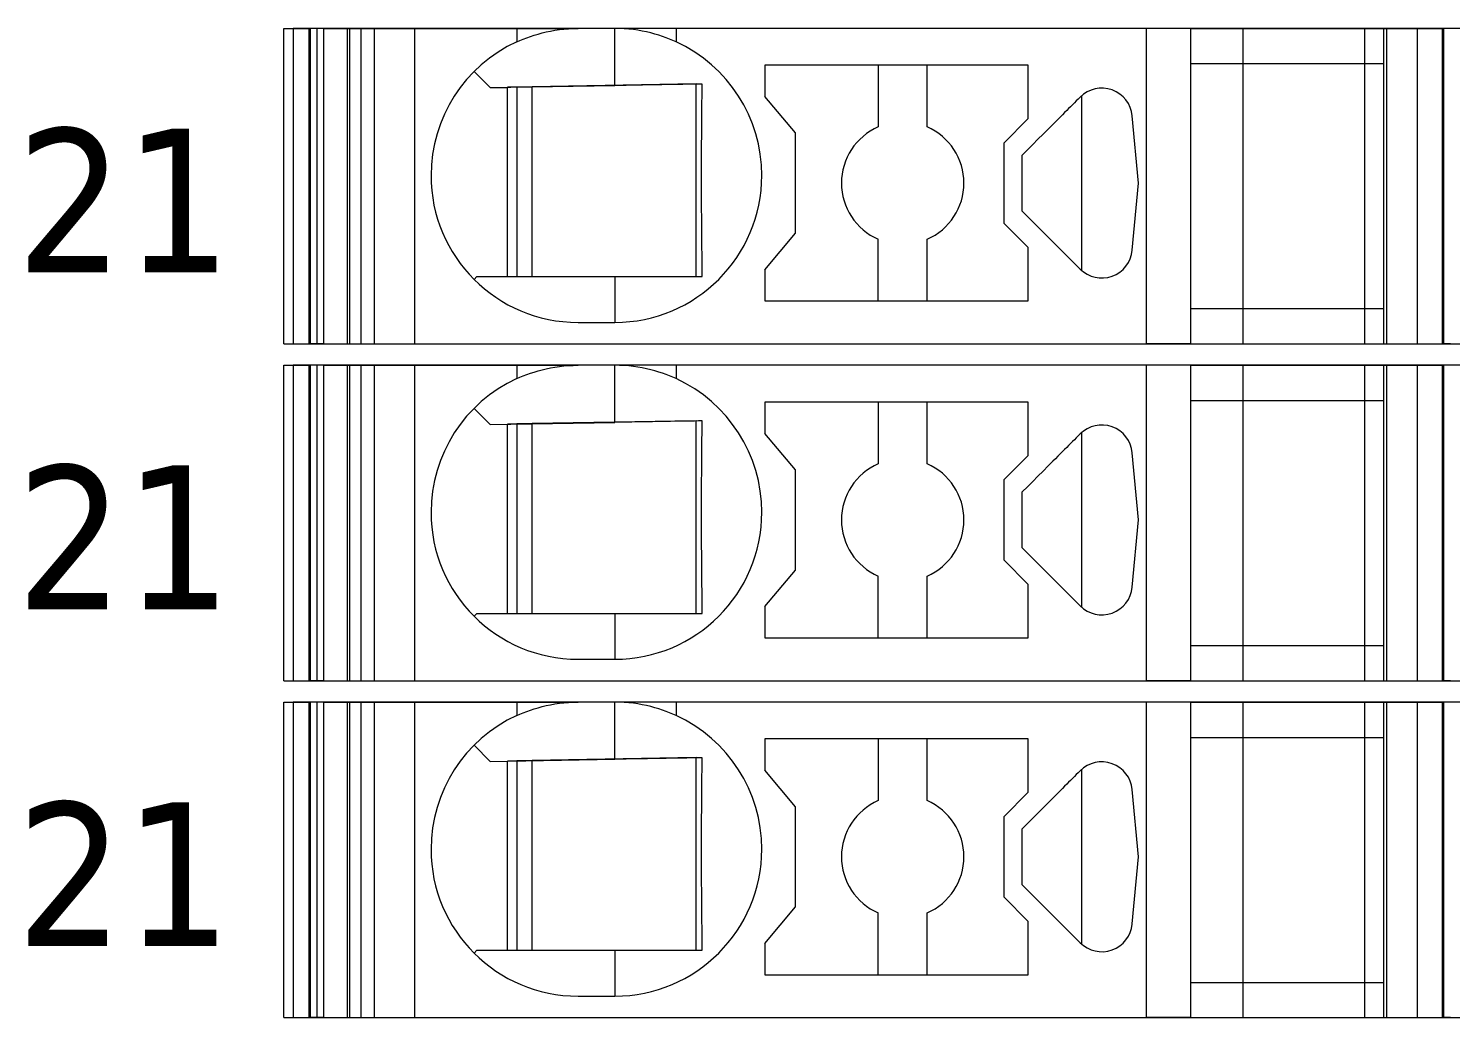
# Model space of a CAD drawing. Header units: millimetres. Extents: x 0 to 1680, y 0 to 1188.
# Drawn here: x 868.68 to 891.89, y 501.35 to 517.5 of the extents above; entities that cross this region are included whole.
import ezdxf
from ezdxf.enums import TextEntityAlignment as Align

# ---------------------------------------------------------------- set-up
doc = ezdxf.new("R2010")
doc.units = ezdxf.units.MM
for name, color, linetype, lineweight in [('EPLAN309', 5, 'Continuous', 5), ('EPLAN493', 5, 'Continuous', 5), ('MAIN-1', 7, 'Continuous', 5), ('MAIN-2', 7, 'Continuous', 5)]:
    doc.layers.add(name, color=color, linetype=linetype, lineweight=lineweight)
doc.styles.add('Tahoma', font='')
doc.styles.get('Tahoma').set_extended_font_data('Tahoma')

# ---------------------------------------------------------------- blocks, each defined once
blk = doc.blocks.new('EPLSYM_LibrarySPECIAL_Symbol12_Variant0_Placement8_4')
at = {"layer": 'EPLAN309', "lineweight": 13, "ltscale": 16}
blk.add_lwpolyline([(0, -5.15), (68.15, -5.15), (68.15, 0), (0, 0)], close=True, dxfattribs=at)
at = {"layer": 'EPLAN493', "color": 5, "style": 'Tahoma'}
blk.add_attdef('17_20450', text='', height=2.3478, dxfattribs=at).set_placement((0, -21.83478), align=Align.MIDDLE_RIGHT)
blk = doc.blocks.new('EPLSYM_LibrarySPECIAL_Symbol12_Variant0_Placement8_5')
at = {"layer": 'EPLAN309', "lineweight": 13, "ltscale": 16}
blk.add_lwpolyline([(0, -5.15), (68.15, -5.15), (68.15, 0), (0, 0)], close=True, dxfattribs=at)
at = {"layer": 'EPLAN493', "color": 5, "style": 'Tahoma'}
blk.add_attdef('17_20450', text='', height=2.3478, dxfattribs=at).set_placement((0, -21.83478), align=Align.MIDDLE_RIGHT)
blk = doc.blocks.new('EPLSYM_LibrarySPECIAL_Symbol12_Variant0_Placement8_6')
at = {"layer": 'EPLAN309', "lineweight": 13, "ltscale": 16}
blk.add_lwpolyline([(0, -5.15), (68.15, -5.15), (68.15, 0), (0, 0)], close=True, dxfattribs=at)
at = {"layer": 'EPLAN493', "color": 5, "style": 'Tahoma'}
blk.add_attdef('17_20450', text='', height=2.3478, dxfattribs=at).set_placement((0, -21.83478), align=Align.MIDDLE_RIGHT)

msp = doc.modelspace()

# ---------------------------------------------------------------- linework, layer by layer
at = {"layer": 'MAIN-1'}
for p, q in [((872.85, 517.5), (873.284, 517.5)), ((872.85, 512.35), (872.85, 517.5)), ((873.393, 517.5), (873.284, 517.5)), ((873.284, 512.35), (873.284, 517.5)), ((873.501, 517.5), (873.393, 517.5)), ((873.393, 512.35), (873.393, 517.5)), ((873.501, 517.5), (876.65, 517.5)), ((873.501, 512.35), (873.501, 517.5)), ((876.65, 517.5), (877.65, 517.5)), ((876.65, 517.5), (876.65, 517.282)), ((877.201, 517.458), (877.272, 517.47)), ((877.272, 517.47), (877.346, 517.481)), ((877.346, 517.481), (877.421, 517.489)), ((877.421, 517.489), (877.497, 517.495)), ((877.497, 517.495), (877.573, 517.499)), ((877.573, 517.499), (877.65, 517.5)), ((878.25, 517.5), (877.65, 517.5)), ((878.327, 517.499), (878.25, 517.5)), ((879.25, 517.5), (878.25, 517.5)), ((878.25, 516.568), (878.25, 517.5)), ((878.403, 517.495), (878.327, 517.499)), ((878.479, 517.489), (878.403, 517.495)), ((878.554, 517.481), (878.479, 517.489)), ((878.628, 517.47), (878.554, 517.481)), ((878.699, 517.458), (878.628, 517.47)), ((886.932, 517.5), (879.25, 517.5)), ((879.25, 517.5), (879.25, 517.282)), ((887.65, 517.5), (886.932, 517.5)), ((886.932, 512.35), (886.932, 517.5)), ((887.65, 517.5), (890.8, 517.5)), ((887.65, 517.5), (887.65, 512.35)), ((890.8, 517.5), (891.35, 517.5)), ((890.8, 517.5), (890.8, 512.35)), ((891.35, 517.5), (891.784, 517.5)), ((891.35, 517.5), (891.35, 512.35)), ((891.893, 517.5), (891.784, 517.5)), ((891.784, 512.35), (891.784, 517.5)), ((876.65, 517.282), (876.702, 517.305)), ((876.702, 517.305), (876.756, 517.327)), ((876.756, 517.327), (876.813, 517.349)), ((876.813, 517.349), (876.872, 517.37)), ((876.872, 517.37), (876.933, 517.39)), ((876.933, 517.39), (876.997, 517.409)), ((876.997, 517.409), (877.063, 517.427)), ((877.063, 517.427), (877.131, 517.443)), ((877.131, 517.443), (877.201, 517.458)), ((878.769, 517.443), (878.699, 517.458)), ((878.837, 517.427), (878.769, 517.443)), ((878.903, 517.409), (878.837, 517.427)), ((878.967, 517.39), (878.903, 517.409)), ((879.028, 517.37), (878.967, 517.39)), ((879.087, 517.349), (879.028, 517.37)), ((879.144, 517.327), (879.087, 517.349)), ((879.198, 517.305), (879.144, 517.327)), ((879.25, 517.282), (879.198, 517.305)), ((875.953, 516.797), (876.217, 516.533)), ((880.7, 516.9), (880.7, 516.389)), ((885, 516.9), (880.7, 516.9)), ((882.55, 516.9), (882.55, 515.892)), ((883.35, 515.892), (883.35, 516.9)), ((885, 516.029), (885, 516.9)), ((887.65, 516.925), (890.8, 516.925)), ((876.217, 516.533), (878.25, 516.568)), ((876.5, 513.45), (876.5, 516.538)), ((876.65, 516.54), (876.65, 513.45)), ((876.9, 513.45), (876.9, 516.545)), ((878.345, 516.57), (878.25, 516.568)), ((878.438, 516.571), (878.345, 516.57)), ((878.53, 516.573), (878.438, 516.571)), ((878.618, 516.575), (878.53, 516.573)), ((878.703, 516.576), (878.618, 516.575)), ((878.786, 516.577), (878.703, 516.576)), ((878.865, 516.579), (878.786, 516.577)), ((878.943, 516.58), (878.865, 516.579)), ((879.017, 516.581), (878.943, 516.58)), ((879.09, 516.582), (879.017, 516.581)), ((879.16, 516.584), (879.09, 516.582)), ((879.229, 516.585), (879.16, 516.584)), ((879.297, 516.586), (879.229, 516.585)), ((879.363, 516.587), (879.297, 516.586)), ((879.428, 516.588), (879.363, 516.587)), ((879.491, 516.589), (879.428, 516.588)), ((879.554, 516.59), (879.491, 516.589)), ((879.615, 516.591), (879.554, 516.59)), ((879.579, 513.45), (879.579, 516.591)), ((879.676, 516.592), (879.615, 516.591)), ((879.676, 516.522), (879.676, 516.592)), ((879.673, 516.303), (879.674, 516.377)), ((879.673, 516.227), (879.673, 516.303)), ((879.674, 516.377), (879.675, 516.45)), ((879.675, 516.45), (879.676, 516.522)), ((881.2, 515.793), (880.7, 516.389)), ((885.784, 516.316), (885.752, 516.285)), ((885.815, 516.347), (885.784, 516.316)), ((885.846, 516.379), (885.815, 516.347)), ((885.867, 516.398), (885.867, 513.552)), ((879.67, 515.988), (879.671, 516.07)), ((879.671, 516.07), (879.672, 516.149)), ((879.672, 516.149), (879.673, 516.227)), ((885.558, 516.09), (885.521, 516.053)), ((885.594, 516.126), (885.558, 516.09)), ((885.627, 516.159), (885.594, 516.126)), ((885.658, 516.191), (885.627, 516.159)), ((885.69, 516.222), (885.658, 516.191)), ((885.721, 516.253), (885.69, 516.222)), ((885.752, 516.285), (885.721, 516.253)), ((886.802, 514.975), (886.698, 516.072)), ((879.669, 515.817), (879.67, 515.904)), ((879.67, 515.904), (879.67, 515.988)), ((884.6, 515.629), (885, 516.029)), ((885.323, 515.856), (885.242, 515.774)), ((885.402, 515.934), (885.323, 515.856)), ((885.443, 515.975), (885.402, 515.934)), ((885.483, 516.015), (885.443, 515.975)), ((885.521, 516.053), (885.483, 516.015)), ((879.668, 515.632), (879.669, 515.726)), ((879.668, 515.534), (879.668, 515.632)), ((879.669, 515.726), (879.669, 515.817)), ((881.2, 514.157), (881.2, 515.793)), ((884.6, 515.629), (884.6, 514.321)), ((885.072, 515.604), (884.986, 515.518)), ((885.158, 515.69), (885.072, 515.604)), ((885.242, 515.774), (885.158, 515.69)), ((879.667, 515.431), (879.668, 515.534)), ((879.667, 515.324), (879.667, 515.431)), ((884.986, 515.518), (884.9, 515.432)), ((884.9, 515.302), (884.9, 515.432)), ((879.667, 515.213), (879.667, 515.324)), ((879.667, 515.1), (879.667, 515.213)), ((884.9, 515.171), (884.9, 515.302)), ((884.9, 515.04), (884.9, 515.171)), ((879.667, 514.979), (879.667, 515.1)), ((879.667, 514.861), (879.667, 514.979)), ((884.9, 514.91), (884.9, 515.04)), ((884.9, 514.779), (884.9, 514.91)), ((886.698, 513.878), (886.802, 514.975)), ((879.667, 514.747), (879.667, 514.861)), ((879.668, 514.638), (879.667, 514.747)), ((884.9, 514.648), (884.9, 514.779)), ((879.668, 514.534), (879.668, 514.638)), ((879.669, 514.434), (879.668, 514.534)), ((884.9, 514.518), (884.9, 514.648)), ((884.9, 514.518), (885.846, 513.571)), ((879.669, 514.339), (879.669, 514.434)), ((879.67, 514.248), (879.669, 514.339)), ((879.671, 514.159), (879.67, 514.248)), ((885, 513.921), (884.6, 514.321)), ((879.672, 514.073), (879.671, 514.159)), ((879.672, 513.99), (879.672, 514.073)), ((879.673, 513.908), (879.672, 513.99)), ((880.7, 513.561), (881.2, 514.157)), ((882.55, 513.05), (882.55, 514.058)), ((883.35, 513.05), (883.35, 514.058)), ((879.674, 513.829), (879.673, 513.908)), ((879.675, 513.75), (879.674, 513.829)), ((879.676, 513.674), (879.675, 513.75)), ((885, 513.05), (885, 513.921)), ((879.676, 513.598), (879.676, 513.674)), ((879.677, 513.524), (879.676, 513.598)), ((879.678, 513.45), (879.677, 513.524)), ((880.7, 513.561), (880.7, 513.05)), ((876, 513.45), (875.953, 513.403)), ((876, 513.45), (878.25, 513.45)), ((878.25, 513.45), (878.342, 513.45)), ((878.25, 513.45), (878.25, 512.7)), ((878.342, 513.45), (878.433, 513.45)), ((878.433, 513.45), (878.523, 513.45)), ((878.523, 513.45), (878.61, 513.45)), ((878.61, 513.45), (878.695, 513.45)), ((878.695, 513.45), (878.778, 513.45)), ((878.778, 513.45), (878.858, 513.45)), ((878.858, 513.45), (878.936, 513.45)), ((878.936, 513.45), (879.011, 513.45)), ((879.011, 513.45), (879.085, 513.45)), ((879.085, 513.45), (879.157, 513.45)), ((879.157, 513.45), (879.226, 513.45)), ((879.226, 513.45), (879.295, 513.45)), ((879.295, 513.45), (879.361, 513.45)), ((879.361, 513.45), (879.427, 513.45)), ((879.427, 513.45), (879.491, 513.45)), ((879.491, 513.45), (879.555, 513.45)), ((879.555, 513.45), (879.617, 513.45)), ((879.617, 513.45), (879.678, 513.45)), ((880.7, 513.05), (885, 513.05)), ((887.65, 512.925), (890.8, 512.925)), ((877.65, 512.7), (878.25, 512.7)), ((872.85, 512.35), (873.284, 512.35)), ((873.393, 512.35), (873.284, 512.35)), ((873.501, 512.35), (873.393, 512.35)), ((873.501, 512.35), (886.932, 512.35)), ((887.65, 512.35), (886.932, 512.35)), ((887.65, 512.35), (890.8, 512.35)), ((890.8, 512.35), (891.35, 512.35)), ((891.35, 512.35), (891.784, 512.35)), ((891.893, 512.35), (891.784, 512.35)), ((872.85, 512), (873.284, 512)), ((872.85, 506.85), (872.85, 512)), ((873.393, 512), (873.284, 512)), ((873.284, 506.85), (873.284, 512)), ((873.501, 512), (873.393, 512)), ((873.393, 506.85), (873.393, 512)), ((873.501, 512), (876.65, 512)), ((873.501, 506.85), (873.501, 512)), ((876.65, 512), (877.65, 512)), ((876.65, 512), (876.65, 511.782)), ((876.872, 511.87), (876.933, 511.89)), ((876.933, 511.89), (876.997, 511.909)), ((876.997, 511.909), (877.063, 511.927)), ((877.063, 511.927), (877.131, 511.943)), ((877.131, 511.943), (877.201, 511.958)), ((877.201, 511.958), (877.272, 511.97)), ((877.272, 511.97), (877.346, 511.981)), ((877.346, 511.981), (877.421, 511.989)), ((877.421, 511.989), (877.497, 511.995)), ((877.497, 511.995), (877.573, 511.999)), ((877.573, 511.999), (877.65, 512)), ((878.25, 512), (877.65, 512)), ((878.327, 511.999), (878.25, 512)), ((879.25, 512), (878.25, 512)), ((878.25, 511.068), (878.25, 512)), ((878.403, 511.995), (878.327, 511.999)), ((878.479, 511.989), (878.403, 511.995)), ((878.554, 511.981), (878.479, 511.989)), ((878.628, 511.97), (878.554, 511.981)), ((878.699, 511.958), (878.628, 511.97)), ((878.769, 511.943), (878.699, 511.958)), ((878.837, 511.927), (878.769, 511.943)), ((878.903, 511.909), (878.837, 511.927)), ((878.967, 511.89), (878.903, 511.909)), ((879.028, 511.87), (878.967, 511.89)), ((886.932, 512), (879.25, 512)), ((879.25, 512), (879.25, 511.782)), ((887.65, 512), (886.932, 512)), ((886.932, 506.85), (886.932, 512)), ((887.65, 512), (890.8, 512)), ((887.65, 512), (887.65, 506.85)), ((890.8, 512), (891.35, 512)), ((890.8, 512), (890.8, 506.85)), ((891.35, 512), (891.784, 512)), ((891.35, 512), (891.35, 506.85)), ((891.893, 512), (891.784, 512)), ((891.784, 506.85), (891.784, 512)), ((876.65, 511.782), (876.702, 511.805)), ((876.702, 511.805), (876.756, 511.827)), ((876.756, 511.827), (876.813, 511.849)), ((876.813, 511.849), (876.872, 511.87)), ((879.087, 511.849), (879.028, 511.87)), ((879.144, 511.827), (879.087, 511.849)), ((879.198, 511.805), (879.144, 511.827)), ((879.25, 511.782), (879.198, 511.805)), ((887.65, 511.425), (890.8, 511.425)), ((875.953, 511.297), (876.217, 511.033)), ((880.7, 511.4), (880.7, 510.889)), ((885, 511.4), (880.7, 511.4)), ((882.55, 511.4), (882.55, 510.392)), ((883.35, 510.392), (883.35, 511.4)), ((885, 510.529), (885, 511.4)), ((876.217, 511.033), (878.25, 511.068)), ((876.5, 507.95), (876.5, 511.038)), ((876.65, 511.04), (876.65, 507.95)), ((876.9, 507.95), (876.9, 511.045)), ((878.345, 511.07), (878.25, 511.068)), ((878.438, 511.071), (878.345, 511.07)), ((878.53, 511.073), (878.438, 511.071)), ((878.618, 511.075), (878.53, 511.073)), ((878.703, 511.076), (878.618, 511.075)), ((878.786, 511.077), (878.703, 511.076)), ((878.865, 511.079), (878.786, 511.077)), ((878.943, 511.08), (878.865, 511.079)), ((879.017, 511.081), (878.943, 511.08)), ((879.09, 511.082), (879.017, 511.081)), ((879.16, 511.084), (879.09, 511.082)), ((879.229, 511.085), (879.16, 511.084)), ((879.297, 511.086), (879.229, 511.085)), ((879.363, 511.087), (879.297, 511.086)), ((879.428, 511.088), (879.363, 511.087)), ((879.491, 511.089), (879.428, 511.088)), ((879.554, 511.09), (879.491, 511.089)), ((879.615, 511.091), (879.554, 511.09)), ((879.579, 507.95), (879.579, 511.091)), ((879.676, 511.092), (879.615, 511.091)), ((879.675, 510.95), (879.676, 511.022)), ((879.676, 511.022), (879.676, 511.092)), ((879.673, 510.803), (879.674, 510.877)), ((879.673, 510.727), (879.673, 510.803)), ((879.674, 510.877), (879.675, 510.95)), ((881.2, 510.293), (880.7, 510.889)), ((885.721, 510.753), (885.69, 510.722)), ((885.752, 510.785), (885.721, 510.753)), ((885.784, 510.816), (885.752, 510.785)), ((885.815, 510.847), (885.784, 510.816)), ((885.846, 510.879), (885.815, 510.847)), ((885.867, 510.898), (885.867, 508.052)), ((879.67, 510.488), (879.671, 510.57)), ((879.671, 510.57), (879.672, 510.649)), ((879.672, 510.649), (879.673, 510.727)), ((884.6, 510.129), (885, 510.529)), ((885.483, 510.515), (885.443, 510.475)), ((885.521, 510.553), (885.483, 510.515)), ((885.558, 510.59), (885.521, 510.553)), ((885.594, 510.626), (885.558, 510.59)), ((885.627, 510.659), (885.594, 510.626)), ((885.658, 510.691), (885.627, 510.659)), ((885.69, 510.722), (885.658, 510.691)), ((886.802, 509.475), (886.698, 510.572)), ((879.669, 510.317), (879.67, 510.404)), ((879.669, 510.226), (879.669, 510.317)), ((879.67, 510.404), (879.67, 510.488)), ((881.2, 508.657), (881.2, 510.293)), ((885.242, 510.274), (885.158, 510.19)), ((885.323, 510.356), (885.242, 510.274)), ((885.402, 510.434), (885.323, 510.356)), ((885.443, 510.475), (885.402, 510.434)), ((879.667, 509.931), (879.668, 510.034)), ((879.668, 510.132), (879.669, 510.226)), ((879.668, 510.034), (879.668, 510.132)), ((884.6, 510.129), (884.6, 508.821)), ((885.072, 510.104), (884.986, 510.018)), ((885.158, 510.19), (885.072, 510.104)), ((879.667, 509.824), (879.667, 509.931)), ((879.667, 509.713), (879.667, 509.824)), ((884.986, 510.018), (884.9, 509.932)), ((884.9, 509.802), (884.9, 509.932)), ((884.9, 509.671), (884.9, 509.802)), ((879.667, 509.6), (879.667, 509.713)), ((879.667, 509.479), (879.667, 509.6)), ((884.9, 509.54), (884.9, 509.671)), ((879.667, 509.361), (879.667, 509.479)), ((879.667, 509.247), (879.667, 509.361)), ((884.9, 509.41), (884.9, 509.54)), ((884.9, 509.279), (884.9, 509.41)), ((886.698, 508.378), (886.802, 509.475)), ((879.668, 509.138), (879.667, 509.247)), ((879.668, 509.034), (879.668, 509.138)), ((884.9, 509.148), (884.9, 509.279)), ((884.9, 509.018), (884.9, 509.148)), ((879.669, 508.934), (879.668, 509.034)), ((879.669, 508.839), (879.669, 508.934)), ((884.9, 509.018), (885.846, 508.071)), ((879.67, 508.748), (879.669, 508.839)), ((879.671, 508.659), (879.67, 508.748)), ((879.672, 508.573), (879.671, 508.659)), ((880.7, 508.061), (881.2, 508.657)), ((885, 508.421), (884.6, 508.821)), ((879.672, 508.49), (879.672, 508.573)), ((879.673, 508.408), (879.672, 508.49)), ((879.674, 508.329), (879.673, 508.408)), ((882.55, 507.55), (882.55, 508.558)), ((883.35, 507.55), (883.35, 508.558)), ((885, 507.55), (885, 508.421)), ((879.675, 508.25), (879.674, 508.329)), ((879.676, 508.174), (879.675, 508.25)), ((879.676, 508.098), (879.676, 508.174)), ((876, 507.95), (875.953, 507.903)), ((876, 507.95), (878.25, 507.95)), ((878.25, 507.95), (878.342, 507.95)), ((878.25, 507.95), (878.25, 507.2)), ((878.342, 507.95), (878.433, 507.95)), ((878.433, 507.95), (878.523, 507.95)), ((878.523, 507.95), (878.61, 507.95)), ((878.61, 507.95), (878.695, 507.95)), ((878.695, 507.95), (878.778, 507.95)), ((878.778, 507.95), (878.858, 507.95)), ((878.858, 507.95), (878.936, 507.95)), ((878.936, 507.95), (879.011, 507.95)), ((879.011, 507.95), (879.085, 507.95)), ((879.085, 507.95), (879.157, 507.95)), ((879.157, 507.95), (879.226, 507.95)), ((879.226, 507.95), (879.295, 507.95)), ((879.295, 507.95), (879.361, 507.95)), ((879.361, 507.95), (879.427, 507.95)), ((879.427, 507.95), (879.491, 507.95)), ((879.491, 507.95), (879.555, 507.95)), ((879.555, 507.95), (879.617, 507.95)), ((879.617, 507.95), (879.678, 507.95)), ((879.677, 508.024), (879.676, 508.098)), ((879.678, 507.95), (879.677, 508.024)), ((880.7, 508.061), (880.7, 507.55)), ((880.7, 507.55), (885, 507.55)), ((887.65, 507.425), (890.8, 507.425)), ((877.65, 507.2), (878.25, 507.2)), ((872.85, 506.85), (873.284, 506.85)), ((873.393, 506.85), (873.284, 506.85)), ((873.501, 506.85), (873.393, 506.85)), ((873.501, 506.85), (886.932, 506.85)), ((887.65, 506.85), (886.932, 506.85)), ((887.65, 506.85), (890.8, 506.85)), ((890.8, 506.85), (891.35, 506.85)), ((891.35, 506.85), (891.784, 506.85)), ((891.893, 506.85), (891.784, 506.85)), ((872.85, 506.5), (873.284, 506.5)), ((872.85, 501.35), (872.85, 506.5)), ((873.393, 506.5), (873.284, 506.5)), ((873.284, 501.35), (873.284, 506.5)), ((873.501, 506.5), (873.393, 506.5)), ((873.393, 501.35), (873.393, 506.5)), ((873.501, 506.5), (876.65, 506.5)), ((873.501, 501.35), (873.501, 506.5)), ((876.65, 506.5), (877.65, 506.5)), ((876.65, 506.5), (876.65, 506.282)), ((876.702, 506.305), (876.756, 506.327)), ((876.756, 506.327), (876.813, 506.349)), ((876.813, 506.349), (876.872, 506.37)), ((876.872, 506.37), (876.933, 506.39)), ((876.933, 506.39), (876.997, 506.409)), ((876.997, 506.409), (877.063, 506.427)), ((877.063, 506.427), (877.131, 506.443)), ((877.131, 506.443), (877.201, 506.458)), ((877.201, 506.458), (877.272, 506.47)), ((877.272, 506.47), (877.346, 506.481)), ((877.346, 506.481), (877.421, 506.489)), ((877.421, 506.489), (877.497, 506.495)), ((877.497, 506.495), (877.573, 506.499)), ((877.573, 506.499), (877.65, 506.5)), ((878.25, 506.5), (877.65, 506.5)), ((878.327, 506.499), (878.25, 506.5)), ((879.25, 506.5), (878.25, 506.5)), ((878.25, 505.568), (878.25, 506.5)), ((878.403, 506.495), (878.327, 506.499)), ((878.479, 506.489), (878.403, 506.495)), ((878.554, 506.481), (878.479, 506.489)), ((878.628, 506.47), (878.554, 506.481)), ((878.699, 506.458), (878.628, 506.47)), ((878.769, 506.443), (878.699, 506.458)), ((878.837, 506.427), (878.769, 506.443)), ((878.903, 506.409), (878.837, 506.427)), ((878.967, 506.39), (878.903, 506.409)), ((879.028, 506.37), (878.967, 506.39)), ((879.087, 506.349), (879.028, 506.37)), ((879.144, 506.327), (879.087, 506.349)), ((879.198, 506.305), (879.144, 506.327)), ((886.932, 506.5), (879.25, 506.5)), ((879.25, 506.5), (879.25, 506.282)), ((887.65, 506.5), (886.932, 506.5)), ((886.932, 501.35), (886.932, 506.5)), ((887.65, 506.5), (890.8, 506.5)), ((887.65, 506.5), (887.65, 501.35)), ((890.8, 506.5), (891.35, 506.5)), ((890.8, 506.5), (890.8, 501.35)), ((891.35, 506.5), (891.784, 506.5)), ((891.35, 506.5), (891.35, 501.35)), ((891.893, 506.5), (891.784, 506.5)), ((891.784, 501.35), (891.784, 506.5)), ((876.65, 506.282), (876.702, 506.305)), ((879.25, 506.282), (879.198, 506.305)), ((880.7, 505.9), (880.7, 505.389)), ((885, 505.9), (880.7, 505.9)), ((882.55, 505.9), (882.55, 504.892)), ((883.35, 504.892), (883.35, 505.9)), ((885, 505.029), (885, 505.9)), ((887.65, 505.925), (890.8, 505.925)), ((875.953, 505.797), (876.217, 505.533)), ((876.217, 505.533), (878.25, 505.568)), ((876.5, 502.45), (876.5, 505.538)), ((876.65, 505.54), (876.65, 502.45)), ((876.9, 502.45), (876.9, 505.545)), ((878.345, 505.57), (878.25, 505.568)), ((878.438, 505.571), (878.345, 505.57)), ((878.53, 505.573), (878.438, 505.571)), ((878.618, 505.575), (878.53, 505.573)), ((878.703, 505.576), (878.618, 505.575)), ((878.786, 505.577), (878.703, 505.576)), ((878.865, 505.579), (878.786, 505.577)), ((878.943, 505.58), (878.865, 505.579)), ((879.017, 505.581), (878.943, 505.58)), ((879.09, 505.582), (879.017, 505.581)), ((879.16, 505.584), (879.09, 505.582)), ((879.229, 505.585), (879.16, 505.584)), ((879.297, 505.586), (879.229, 505.585)), ((879.363, 505.587), (879.297, 505.586)), ((879.428, 505.588), (879.363, 505.587)), ((879.491, 505.589), (879.428, 505.588)), ((879.554, 505.59), (879.491, 505.589)), ((879.615, 505.591), (879.554, 505.59)), ((879.579, 502.45), (879.579, 505.591)), ((879.676, 505.592), (879.615, 505.591)), ((879.674, 505.377), (879.675, 505.45)), ((879.675, 505.45), (879.676, 505.522)), ((879.676, 505.522), (879.676, 505.592)), ((881.2, 504.793), (880.7, 505.389)), ((885.867, 505.398), (885.867, 502.552)), ((879.672, 505.149), (879.673, 505.227)), ((879.673, 505.303), (879.674, 505.377)), ((879.673, 505.227), (879.673, 505.303)), ((885.627, 505.159), (885.594, 505.126)), ((885.658, 505.191), (885.627, 505.159)), ((885.69, 505.222), (885.658, 505.191)), ((885.721, 505.253), (885.69, 505.222)), ((885.752, 505.285), (885.721, 505.253)), ((885.784, 505.316), (885.752, 505.285)), ((885.815, 505.347), (885.784, 505.316)), ((885.846, 505.379), (885.815, 505.347)), ((879.67, 504.988), (879.671, 505.07)), ((879.67, 504.904), (879.67, 504.988)), ((879.671, 505.07), (879.672, 505.149)), ((884.6, 504.629), (885, 505.029)), ((885.402, 504.934), (885.323, 504.856)), ((885.443, 504.975), (885.402, 504.934)), ((885.483, 505.015), (885.443, 504.975)), ((885.521, 505.053), (885.483, 505.015)), ((885.558, 505.09), (885.521, 505.053)), ((885.594, 505.126), (885.558, 505.09)), ((886.802, 503.975), (886.698, 505.072)), ((879.668, 504.632), (879.669, 504.726)), ((879.669, 504.817), (879.67, 504.904)), ((879.669, 504.726), (879.669, 504.817)), ((881.2, 503.157), (881.2, 504.793)), ((885.242, 504.774), (885.158, 504.69)), ((885.323, 504.856), (885.242, 504.774)), ((879.667, 504.431), (879.668, 504.534)), ((879.668, 504.534), (879.668, 504.632)), ((884.6, 504.629), (884.6, 503.321)), ((884.986, 504.518), (884.9, 504.432)), ((885.072, 504.604), (884.986, 504.518)), ((885.158, 504.69), (885.072, 504.604)), ((879.667, 504.324), (879.667, 504.431)), ((879.667, 504.213), (879.667, 504.324)), ((884.9, 504.302), (884.9, 504.432)), ((884.9, 504.171), (884.9, 504.302)), ((879.667, 504.1), (879.667, 504.213)), ((879.667, 503.979), (879.667, 504.1)), ((884.9, 504.04), (884.9, 504.171)), ((884.9, 503.91), (884.9, 504.04)), ((879.667, 503.861), (879.667, 503.979)), ((879.667, 503.747), (879.667, 503.861)), ((884.9, 503.779), (884.9, 503.91)), ((884.9, 503.648), (884.9, 503.779)), ((886.698, 502.878), (886.802, 503.975)), ((879.668, 503.638), (879.667, 503.747)), ((879.668, 503.534), (879.668, 503.638)), ((879.669, 503.434), (879.668, 503.534)), ((884.9, 503.518), (884.9, 503.648)), ((879.669, 503.339), (879.669, 503.434)), ((879.67, 503.248), (879.669, 503.339)), ((885, 502.921), (884.6, 503.321)), ((884.9, 503.518), (885.846, 502.571)), ((879.671, 503.159), (879.67, 503.248)), ((879.672, 503.073), (879.671, 503.159)), ((879.672, 502.99), (879.672, 503.073)), ((880.7, 502.561), (881.2, 503.157)), ((879.673, 502.908), (879.672, 502.99)), ((879.674, 502.829), (879.673, 502.908)), ((882.55, 502.05), (882.55, 503.058)), ((883.35, 502.05), (883.35, 503.058)), ((885, 502.05), (885, 502.921)), ((879.675, 502.75), (879.674, 502.829)), ((879.676, 502.674), (879.675, 502.75)), ((879.676, 502.598), (879.676, 502.674)), ((876, 502.45), (875.953, 502.403)), ((876, 502.45), (878.25, 502.45)), ((878.25, 502.45), (878.342, 502.45)), ((878.25, 502.45), (878.25, 501.7)), ((878.342, 502.45), (878.433, 502.45)), ((878.433, 502.45), (878.523, 502.45)), ((878.523, 502.45), (878.61, 502.45)), ((878.61, 502.45), (878.695, 502.45)), ((878.695, 502.45), (878.778, 502.45)), ((878.778, 502.45), (878.858, 502.45)), ((878.858, 502.45), (878.936, 502.45)), ((878.936, 502.45), (879.011, 502.45)), ((879.011, 502.45), (879.085, 502.45)), ((879.085, 502.45), (879.157, 502.45)), ((879.157, 502.45), (879.226, 502.45)), ((879.226, 502.45), (879.295, 502.45)), ((879.295, 502.45), (879.361, 502.45)), ((879.361, 502.45), (879.427, 502.45)), ((879.427, 502.45), (879.491, 502.45)), ((879.491, 502.45), (879.555, 502.45)), ((879.555, 502.45), (879.617, 502.45)), ((879.617, 502.45), (879.678, 502.45)), ((879.677, 502.524), (879.676, 502.598)), ((879.678, 502.45), (879.677, 502.524)), ((880.7, 502.561), (880.7, 502.05)), ((880.7, 502.05), (885, 502.05)), ((887.65, 501.925), (890.8, 501.925)), ((877.65, 501.7), (878.25, 501.7)), ((872.85, 501.35), (873.284, 501.35)), ((873.393, 501.35), (873.284, 501.35)), ((873.501, 501.35), (873.393, 501.35)), ((873.501, 501.35), (886.932, 501.35)), ((887.65, 501.35), (886.932, 501.35)), ((887.65, 501.35), (890.8, 501.35)), ((890.8, 501.35), (891.35, 501.35)), ((891.35, 501.35), (891.784, 501.35)), ((891.893, 501.35), (891.784, 501.35))]:
    msp.add_line(p, q, dxfattribs=at)
for centre, radius, start, end in [((877.65, 515.1), 2.4, 114.6244, 180), ((878.25, 515.1), 2.4, 0, 65.3756), ((886.2, 516.025), 0.5, 5.4404, 135), ((882.95, 514.975), 1, 113.5782, 180), ((882.95, 514.975), 1, 0, 66.4218), ((877.65, 515.1), 2.4, 180, 270), ((878.25, 515.1), 2.4, 270, 0), ((882.95, 514.975), 1, 180, 246.4218), ((882.95, 514.975), 1, 293.5782, 0), ((886.2, 513.925), 0.5, 225, 354.5596), ((877.65, 509.6), 2.4, 114.6244, 180), ((878.25, 509.6), 2.4, 0, 65.3756), ((886.2, 510.525), 0.5, 5.4404, 135), ((882.95, 509.475), 1, 113.5782, 180), ((882.95, 509.475), 1, 0, 66.4218), ((877.65, 509.6), 2.4, 180, 270), ((878.25, 509.6), 2.4, 270, 0), ((882.95, 509.475), 1, 180, 246.4218), ((882.95, 509.475), 1, 293.5782, 0), ((886.2, 508.425), 0.5, 225, 354.5596), ((877.65, 504.1), 2.4, 114.6244, 180), ((878.25, 504.1), 2.4, 0, 65.3756), ((886.2, 505.025), 0.5, 5.4404, 135), ((882.95, 503.975), 1, 113.5782, 180), ((882.95, 503.975), 1, 0, 66.4218), ((877.65, 504.1), 2.4, 180, 270), ((878.25, 504.1), 2.4, 270, 0), ((882.95, 503.975), 1, 180, 246.4218), ((882.95, 503.975), 1, 293.5782, 0), ((886.2, 502.925), 0.5, 225, 354.5596)]:
    msp.add_arc(centre, radius, start, end, dxfattribs=at)
at = {"layer": 'MAIN-2'}
for p, q in [((873.256, 517.5), (873.256, 512.35)), ((873.889, 512.35), (873.889, 517.5)), ((873.917, 517.5), (873.917, 512.35)), ((874.102, 517.5), (874.102, 512.35)), ((874.32, 517.5), (874.32, 512.35)), ((874.981, 517.5), (874.981, 512.35)), ((888.506, 512.35), (888.506, 517.5)), ((890.491, 517.5), (890.491, 512.35)), ((890.85, 517.5), (890.85, 512.35)), ((891.756, 517.5), (891.756, 512.35)), ((876.217, 516.533), (876.5, 516.538)), ((876.65, 516.542), (876.5, 516.539)), ((876.5, 516.539), (876.5, 516.538)), ((876.5, 516.538), (876.5, 516.538)), ((876.9, 516.548), (876.65, 516.543)), ((876.65, 516.542), (876.65, 516.543)), ((876.65, 516.542), (876.65, 516.54)), ((876.9, 516.553), (879.579, 516.6)), ((876.9, 516.548), (876.9, 516.553)), ((876.9, 516.545), (876.9, 516.548)), ((879.579, 516.6), (879.676, 516.592)), ((879.579, 516.591), (879.579, 516.6)), ((876.65, 513.45), (876.65, 513.45)), ((876.9, 513.45), (876.9, 513.45)), ((873.256, 512), (873.256, 506.85)), ((873.889, 506.85), (873.889, 512)), ((873.917, 512), (873.917, 506.85)), ((874.102, 512), (874.102, 506.85)), ((874.32, 512), (874.32, 506.85)), ((874.981, 512), (874.981, 506.85)), ((888.506, 506.85), (888.506, 512)), ((890.491, 512), (890.491, 506.85)), ((890.85, 512), (890.85, 506.85)), ((891.756, 512), (891.756, 506.85)), ((876.217, 511.033), (876.5, 511.038)), ((876.65, 511.042), (876.5, 511.039)), ((876.5, 511.039), (876.5, 511.038)), ((876.5, 511.038), (876.5, 511.038)), ((876.9, 511.048), (876.65, 511.043)), ((876.65, 511.042), (876.65, 511.043)), ((876.65, 511.042), (876.65, 511.04)), ((876.9, 511.053), (879.579, 511.1)), ((876.9, 511.048), (876.9, 511.053)), ((876.9, 511.045), (876.9, 511.048)), ((879.579, 511.1), (879.676, 511.092)), ((879.579, 511.091), (879.579, 511.1)), ((876.65, 507.95), (876.65, 507.95)), ((876.9, 507.95), (876.9, 507.95)), ((873.256, 506.5), (873.256, 501.35)), ((873.889, 501.35), (873.889, 506.5)), ((873.917, 506.5), (873.917, 501.35)), ((874.102, 506.5), (874.102, 501.35)), ((874.32, 506.5), (874.32, 501.35)), ((874.981, 506.5), (874.981, 501.35)), ((888.506, 501.35), (888.506, 506.5)), ((890.491, 506.5), (890.491, 501.35)), ((890.85, 506.5), (890.85, 501.35)), ((891.756, 506.5), (891.756, 501.35)), ((876.217, 505.533), (876.5, 505.538)), ((876.65, 505.542), (876.5, 505.539)), ((876.5, 505.539), (876.5, 505.538)), ((876.5, 505.538), (876.5, 505.538)), ((876.9, 505.548), (876.65, 505.543)), ((876.65, 505.542), (876.65, 505.543)), ((876.65, 505.542), (876.65, 505.54)), ((876.9, 505.553), (879.579, 505.6)), ((876.9, 505.548), (876.9, 505.553)), ((876.9, 505.545), (876.9, 505.548)), ((879.579, 505.6), (879.676, 505.592)), ((879.579, 505.591), (879.579, 505.6)), ((876.65, 502.45), (876.65, 502.45)), ((876.9, 502.45), (876.9, 502.45))]:
    msp.add_line(p, q, dxfattribs=at)

# ---------------------------------------------------------------- block references
ref = msp.add_blockref('EPLSYM_LibrarySPECIAL_Symbol12_Variant0_Placement8_4', (873, 517.5))
ref.add_attrib('17_20450', '21', dxfattribs={"layer": 'EPLAN493', "color": 5, "height": 2.3478, "style": 'Tahoma'}).set_placement((872, 514.69), align=Align.MIDDLE_RIGHT)
ref = msp.add_blockref('EPLSYM_LibrarySPECIAL_Symbol12_Variant0_Placement8_5', (873, 512))
ref.add_attrib('17_20450', '21', dxfattribs={"layer": 'EPLAN493', "color": 5, "height": 2.3478, "style": 'Tahoma'}).set_placement((872, 509.19), align=Align.MIDDLE_RIGHT)
ref = msp.add_blockref('EPLSYM_LibrarySPECIAL_Symbol12_Variant0_Placement8_6', (873, 506.5))
ref.add_attrib('17_20450', '21', dxfattribs={"layer": 'EPLAN493', "color": 5, "height": 2.3478, "style": 'Tahoma'}).set_placement((872, 503.69), align=Align.MIDDLE_RIGHT)

doc.saveas('drawing.dxf')
